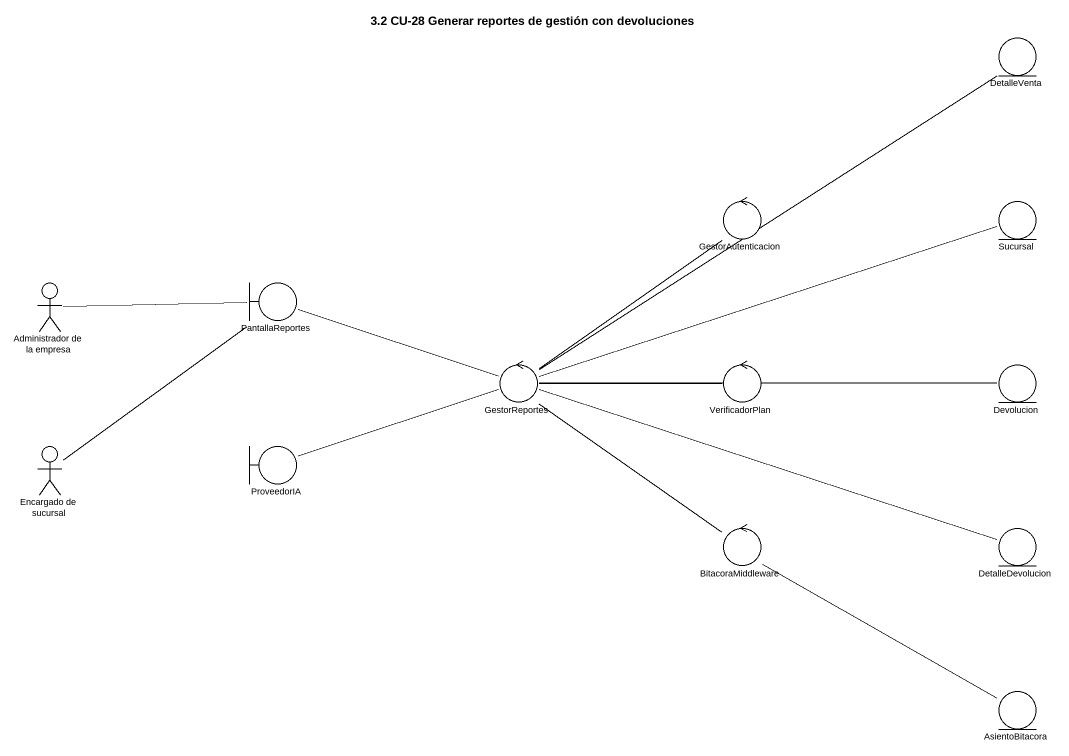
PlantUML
@startuml
title 3.2 CU-28 Generar reportes de gestión con devoluciones
entity DetalleVenta
control GestorAutenticacion
entity Sucursal
actor "Administrador de la empresa" as Administrador_de_la_empresa
boundary PantallaReportes
control GestorReportes
control VerificadorPlan
entity Devolucion
actor "Encargado de sucursal" as Encargado_de_sucursal
boundary ProveedorIA
control BitacoraMiddleware
entity DetalleDevolucion
entity AsientoBitacora
DetalleVenta -- GestorReportes
GestorAutenticacion -- GestorReportes
Administrador_de_la_empresa -right- PantallaReportes
GestorReportes -right- Sucursal
GestorReportes -left- PantallaReportes
GestorReportes -right- VerificadorPlan
GestorReportes -left- ProveedorIA
Devolucion -left- GestorReportes
Encargado_de_sucursal -up- PantallaReportes
BitacoraMiddleware -up- GestorReportes
DetalleDevolucion -left- GestorReportes
AsientoBitacora -left- BitacoraMiddleware
@enduml
